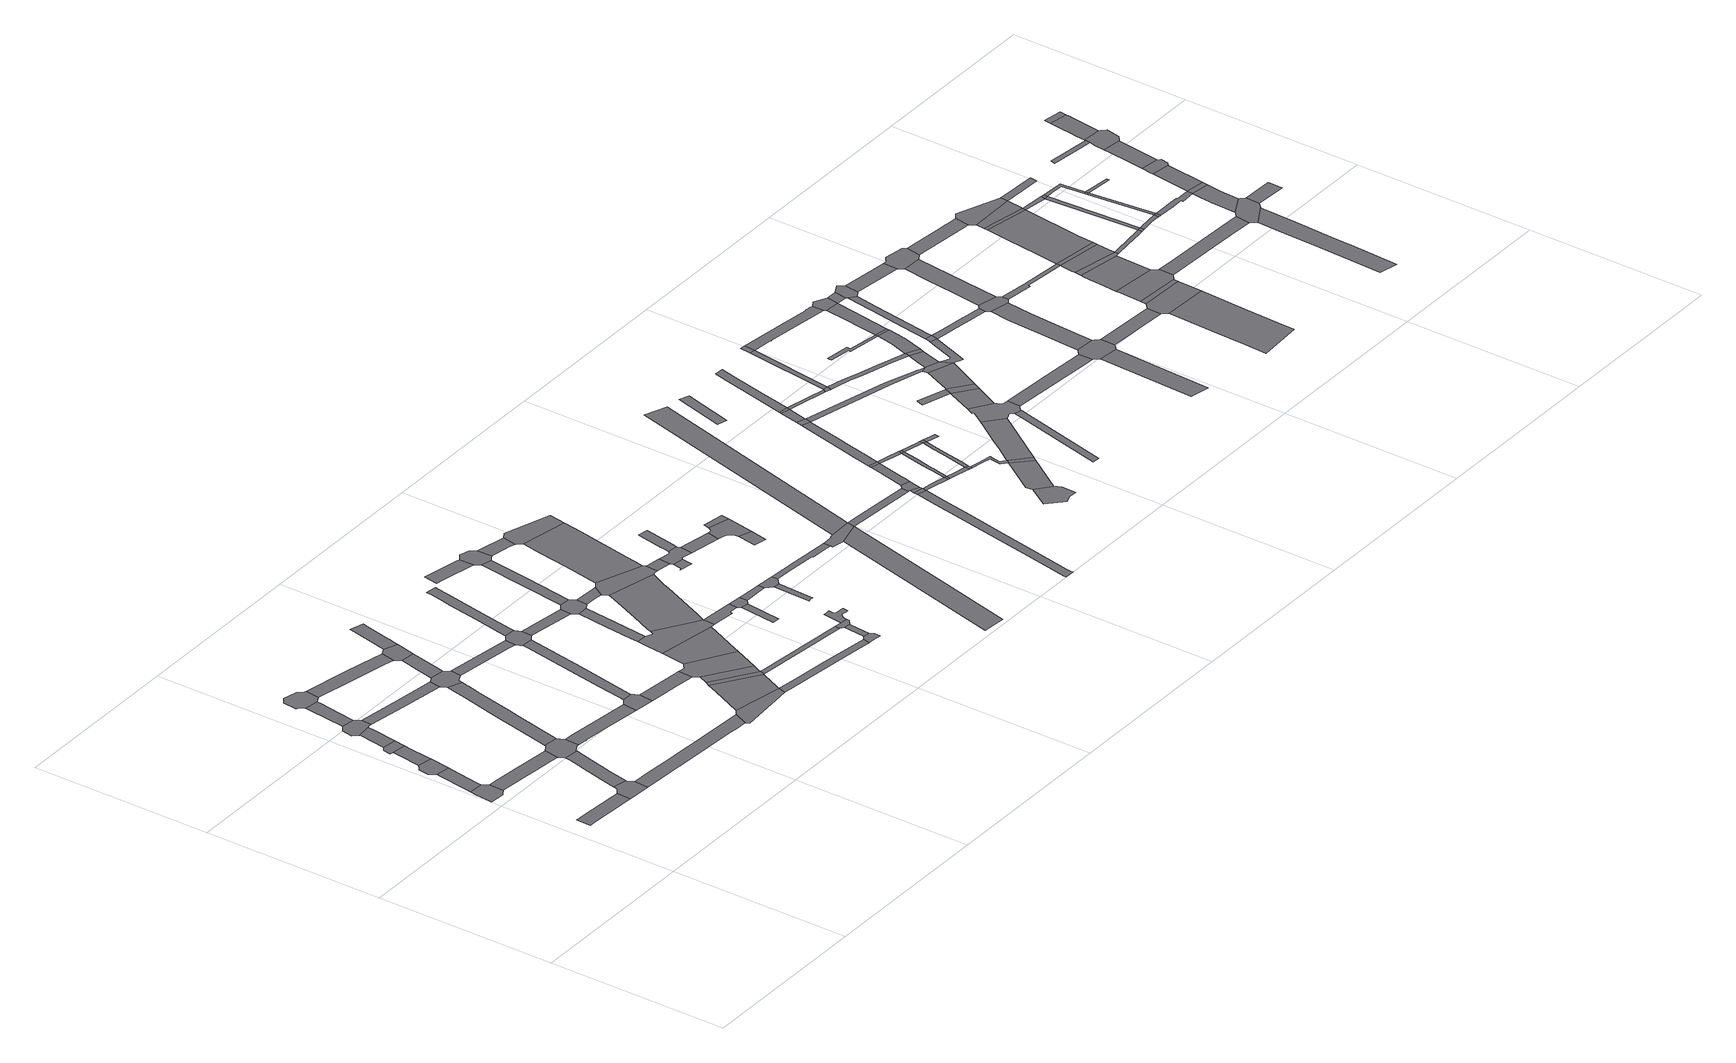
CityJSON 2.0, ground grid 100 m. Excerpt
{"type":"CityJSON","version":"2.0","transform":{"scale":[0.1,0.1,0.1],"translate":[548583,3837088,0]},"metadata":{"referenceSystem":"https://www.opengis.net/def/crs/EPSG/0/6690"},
"CityObjects":{
"road1":{"type":"Road","geometry":[{"type":"MultiSurface","lod":"1","boundaries":[[[0,1,2,3,4,5,6,7,8,9,10,11,12]]]}]},
"road2":{"type":"Road","attributes":{"RoadStructureAttribute.sectionType":"1"},"geometry":[{"type":"MultiSurface","lod":"1","boundaries":[[[13,14,15,16,17,18,19,20,21]]]}]},
"road3":{"type":"Road","attributes":{"RoadStructureAttribute.sectionType":"1"},"geometry":[{"type":"MultiSurface","lod":"1","boundaries":[[[22,23,24,25,0,12,26,27,28]]]}]},
"road4":{"type":"Road","geometry":[{"type":"MultiSurface","lod":"1","boundaries":[[[29,30,31,32,33,22,28,34]]]}]},
"road5":{"type":"Road","attributes":{"RoadStructureAttribute.sectionType":"1"},"geometry":[{"type":"MultiSurface","lod":"1","boundaries":[[[35,36,29,34,37,38,39,40,41]]]}]},
"road6":{"type":"Road","geometry":[{"type":"MultiSurface","lod":"1","boundaries":[[[42,43,44,35,41,45]]]}]},
"road7":{"type":"Road","attributes":{"RoadStructureAttribute.sectionType":"1"},"geometry":[{"type":"MultiSurface","lod":"1","boundaries":[[[46,47,10,9,48,49,50,51,52]]]}]},
"road8":{"type":"Road","geometry":[{"type":"MultiSurface","lod":"1","boundaries":[[[53,54,55,21,20,56,57,58,59]]]}]},
"road9":{"type":"Road","attributes":{"RoadStructureAttribute.sectionType":"1"},"geometry":[{"type":"MultiSurface","lod":"1","boundaries":[[[60,61,62,63,64,42,45]]]}]},
"road10":{"type":"Road","geometry":[{"type":"MultiSurface","lod":"1","boundaries":[[[65,66,67,68,69,70,62,61,71,72,73,74,75,76]]]}]},
"road11":{"type":"Road","attributes":{"RoadStructureAttribute.sectionType":"1"},"geometry":[{"type":"MultiSurface","lod":"1","boundaries":[[[77,78,79,80,81,53,59,82,83,84,85,86]]]}]},
"road12":{"type":"Road","attributes":{"RoadStructureAttribute.sectionType":"1"},"geometry":[{"type":"MultiSurface","lod":"1","boundaries":[[[87,88,89,90,65,76,91,92,93]]]}]},
"road13":{"type":"Road","geometry":[{"type":"MultiSurface","lod":"1","boundaries":[[[94,95,96,52,51,97,77,86,98,99,100,101,102,103,104]]]}]},
"road14":{"type":"Road","geometry":[{"type":"MultiSurface","lod":"1","boundaries":[[[105,106,107,108,109,110,87,93,111,112,113,114,115]]]}]},
"road15":{"type":"Road","attributes":{"RoadStructureAttribute.sectionType":"1"},"geometry":[{"type":"MultiSurface","lod":"1","boundaries":[[[116,73,72,117,118,119]]]}]},
"road16":{"type":"Road","attributes":{"RoadStructureAttribute.sectionType":"1"},"geometry":[{"type":"MultiSurface","lod":"1","boundaries":[[[120,121,122,123,124,125,126,127,128,57,56,129,130,131,132,133,134,135,136,137,138,139]]]}]},
"road17":{"type":"Road","attributes":{"RoadStructureAttribute.sectionType":"1"},"geometry":[{"type":"MultiSurface","lod":"1","boundaries":[[[140,141,142,143,144,145,146,147,94,104,148,149,150,151,152,153,154,155]]]}]},
"road18":{"type":"Road","attributes":{"RoadStructureAttribute.sectionType":"1"},"geometry":[{"type":"MultiSurface","lod":"1","boundaries":[[[156,157,158,102,101,159,160,161,162,163,164]]]}]},
"road19":{"type":"Road","attributes":{"RoadStructureAttribute.sectionType":"1"},"geometry":[{"type":"MultiSurface","lod":"1","boundaries":[[[165,166,113,112,167,168,169,170]]]}]},
"road20":{"type":"Road","geometry":[{"type":"MultiSurface","lod":"1","boundaries":[[[171,172,119,118,173,140,155,174,175,176,177,178,179]]]}]},
"road21":{"type":"Road","attributes":{"RoadStructureAttribute.sectionType":"1"},"geometry":[{"type":"MultiSurface","lod":"1","boundaries":[[[180,181,182,183,171,179,184,185,186]]]}]},
"road22":{"type":"Road","geometry":[{"type":"MultiSurface","lod":"1","boundaries":[[[187,188,164,163,189,190,191,192,193]]]}]},
"road23":{"type":"Road","geometry":[{"type":"MultiSurface","lod":"1","boundaries":[[[194,170,169,195,180,186,196,197,198]]]}]},
"road24":{"type":"Road","attributes":{"RoadStructureAttribute.sectionType":"1"},"geometry":[{"type":"MultiSurface","lod":"1","boundaries":[[[199,200,201,177,176,202,203,204,205]]]}]},
"road25":{"type":"Road","attributes":{"RoadStructureAttribute.sectionType":"1"},"geometry":[{"type":"MultiSurface","lod":"1","boundaries":[[[206,207,208,209,210,194,198,211,212,213,214,215,216]]]}]},
"road26":{"type":"Road","geometry":[{"type":"MultiSurface","lod":"1","boundaries":[[[217,218,139,138,219,220,221,222]]]}]},
"road27":{"type":"Road","attributes":{"RoadStructureAttribute.sectionType":"1"},"geometry":[{"type":"MultiSurface","lod":"1","boundaries":[[[223,191,190,224,225,226,227,228,229,230]]]}]},
"road28":{"type":"Road","attributes":{"RoadStructureAttribute.sectionType":"1"},"geometry":[{"type":"MultiSurface","lod":"1","boundaries":[[[231,232,233,234,235,187,193,236,237,238,239]]]}]},
"road29":{"type":"Road","attributes":{"RoadStructureAttribute.sectionType":"1"},"geometry":[{"type":"MultiSurface","lod":"1","boundaries":[[[240,241,217,222,242,243,244]]]}]},
"road30":{"type":"Road","geometry":[{"type":"MultiSurface","lod":"1","boundaries":[[[245,240,244,246,247]]]}]},
"road31":{"type":"Road","geometry":[{"type":"MultiSurface","lod":"1","boundaries":[[[248,249,250,205,204,251,252,231,239,253,254,255,256,257]]]}]},
"road32":{"type":"Road","attributes":{"RoadStructureAttribute.sectionType":"1"},"geometry":[{"type":"MultiSurface","lod":"1","boundaries":[[[258,245,247,259,260,261]]]}]},
"road33":{"type":"Road","geometry":[{"type":"MultiSurface","lod":"1","boundaries":[[[262,263,264,265,230,229,266,258,261,267]]]}]},
"road34":{"type":"Road","attributes":{"RoadStructureAttribute.sectionType":"1"},"geometry":[{"type":"MultiSurface","lod":"1","boundaries":[[[268,269,270,271,272,273,274,275,248,257,276,277,278,279,280,281]]]}]},
"road35":{"type":"Road","attributes":{"RoadStructureAttribute.sectionType":"1"},"geometry":[{"type":"MultiSurface","lod":"1","boundaries":[[[282,283,256,255,284,285,286,287]]]}]},
"road36":{"type":"Road","attributes":{"RoadStructureAttribute.sectionType":"1"},"geometry":[{"type":"MultiSurface","lod":"1","boundaries":[[[288,289,262,267,290,291,292]]]}]},
"road37":{"type":"Road","attributes":{"RoadStructureAttribute.sectionType":"1"},"geometry":[{"type":"MultiSurface","lod":"1","boundaries":[[[293,294,295,296,297,222,221,298,299,300,301,302,303,304]]]}]},
"road38":{"type":"Road","attributes":{"RoadStructureAttribute.sectionType":"1"},"geometry":[{"type":"MultiSurface","lod":"1","boundaries":[[[305,306,307,308,309,310,311]]]}]},
"road39":{"type":"Road","geometry":[{"type":"MultiSurface","lod":"1","boundaries":[[[312,313,314,315,311,310,316,288,292,317,318,319]]]}]},
"road40":{"type":"Road","attributes":{"RoadStructureAttribute.sectionType":"1"},"geometry":[{"type":"MultiSurface","lod":"1","boundaries":[[[247,246,320,321]]]}]},
"road41":{"type":"Road","geometry":[{"type":"MultiSurface","lod":"1","boundaries":[[[322,287,286,323,324,307,306,325,326,327,328,329,330,331]]]}]},
"road42":{"type":"Road","attributes":{"RoadStructureAttribute.sectionType":"1"},"geometry":[{"type":"MultiSurface","lod":"1","boundaries":[[[332,333,334,335,336,337,338,339]]]}]},
"road43":{"type":"Road","attributes":{"RoadStructureAttribute.sectionType":"1"},"geometry":[{"type":"MultiSurface","lod":"1","boundaries":[[[340,341,328,327,342,343,344]]]}]},
"road44":{"type":"Road","attributes":{"RoadStructureAttribute.sectionType":"1"},"geometry":[{"type":"MultiSurface","lod":"1","boundaries":[[[345,346,347,348,322,331,349,350]]]}]},
"road45":{"type":"Road","attributes":{"RoadStructureAttribute.sectionType":"1"},"geometry":[{"type":"MultiSurface","lod":"1","boundaries":[[[351,352,353,354,312,319,355,356,357,358,359,360]]]}]},
"road46":{"type":"Road","attributes":{"RoadStructureAttribute.sectionType":"1"},"geometry":[{"type":"MultiSurface","lod":"1","boundaries":[[[361,319,318,362,363,364,365,366]]]}]},
"road47":{"type":"Road","geometry":[{"type":"MultiSurface","lod":"1","boundaries":[[[367,368,304,303,369,370,371,372,373,374,375]]]}]},
"road48":{"type":"Road","geometry":[{"type":"MultiSurface","lod":"1","boundaries":[[[376,377,378,379]]]}]},
"road49":{"type":"Road","attributes":{"RoadStructureAttribute.sectionType":"1"},"geometry":[{"type":"MultiSurface","lod":"1","boundaries":[[[380,367,375,381,382]]]}]},
"road50":{"type":"Road","geometry":[{"type":"MultiSurface","lod":"1","boundaries":[[[383,384,339,338,345,350,385,386,387,388,389,390]]]}]},
"road51":{"type":"Road","geometry":[{"type":"MultiSurface","lod":"1","boundaries":[[[391,321,320,392,380,382,393,394,395]]]}]},
"road52":{"type":"Road","geometry":[{"type":"MultiSurface","lod":"1","boundaries":[[[366,365,376,379,396,397]]]}]},
"road53":{"type":"Road","geometry":[{"type":"MultiSurface","lod":"1","boundaries":[[[398,399,344,343,400,401,351,360,402,403,404,405]]]}]},
"road54":{"type":"Road","geometry":[{"type":"MultiSurface","lod":"1","boundaries":[[[406,407,408,409,410,411,412,413,414,415,416,417,418,395,394]]]}]},
"road55":{"type":"Road","attributes":{"RoadStructureAttribute.sectionType":"1"},"geometry":[{"type":"MultiSurface","lod":"1","boundaries":[[[419,388,387,420,421,422,423]]]}]},
"road56":{"type":"Road","attributes":{"RoadStructureAttribute.sectionType":"1"},"geometry":[{"type":"MultiSurface","lod":"1","boundaries":[[[424,397,396,425,426]]]}]},
"road57":{"type":"Road","attributes":{"RoadStructureAttribute.sectionType":"1"},"geometry":[{"type":"MultiSurface","lod":"1","boundaries":[[[427,428,429,430,398,405,431,432,433,434,435,436]]]}]},
"road58":{"type":"Road","geometry":[{"type":"MultiSurface","lod":"1","boundaries":[[[437,438,439,440,441]]]}]},
"road59":{"type":"Road","attributes":{"RoadStructureAttribute.sectionType":"1"},"geometry":[{"type":"MultiSurface","lod":"1","boundaries":[[[442,404,403,443,444,445]]]}]},
"road60":{"type":"Road","geometry":[{"type":"MultiSurface","lod":"1","boundaries":[[[426,425,446,447,437,441,448,449,450,451]]]}]},
"road61":{"type":"Road","geometry":[{"type":"MultiSurface","lod":"1","boundaries":[[[452,453,454,455,456,457]]]}]},
"road62":{"type":"Road","geometry":[{"type":"MultiSurface","lod":"1","boundaries":[[[458,459,460,445,444,461,452,457,462,463,464,465,466]]]}]},
"road63":{"type":"Road","geometry":[{"type":"MultiSurface","lod":"1","boundaries":[[[467,423,422,468,469,427,436,470]]]}]},
"road64":{"type":"Road","geometry":[{"type":"MultiSurface","lod":"1","boundaries":[[[471,472,473,474,475,476,458,466]]]}]},
"road65":{"type":"Road","attributes":{"RoadStructureAttribute.sectionType":"1"},"geometry":[{"type":"MultiSurface","lod":"1","boundaries":[[[477,451,450,478,479,480,481,482,483,484]]]}]},
"road66":{"type":"Road","attributes":{"RoadStructureAttribute.sectionType":"1"},"geometry":[{"type":"MultiSurface","lod":"1","boundaries":[[[464,463,485,486]]]}]},
"road67":{"type":"Road","attributes":{"RoadStructureAttribute.sectionType":"1"},"geometry":[{"type":"MultiSurface","lod":"1","boundaries":[[[487,488,489,490,491]]]}]},
"road68":{"type":"Road","attributes":{"RoadStructureAttribute.sectionType":"1"},"geometry":[{"type":"MultiSurface","lod":"1","boundaries":[[[492,493,494,495,496]]]}]},
"road69":{"type":"Road","attributes":{"RoadStructureAttribute.sectionType":"1"},"geometry":[{"type":"MultiSurface","lod":"1","boundaries":[[[497,498,499,500,486,485,501,502,503,504,505,492,496,506]]]}]},
"road70":{"type":"Road","geometry":[{"type":"MultiSurface","lod":"1","boundaries":[[[507,508,497,506]]]}]},
"road71":{"type":"Road","geometry":[{"type":"MultiSurface","lod":"1","boundaries":[[[509,510,511,512,513,484,483,514,515,489,488]]]}]},
"road72":{"type":"Road","attributes":{"RoadStructureAttribute.sectionType":"1"},"geometry":[{"type":"MultiSurface","lod":"1","boundaries":[[[516,517,518,519,520,521,522,523,524,525,526,527,528,529,530,531,532,533,534,535,536,537,538]]]}]},
"road73":{"type":"Road","attributes":{"RoadStructureAttribute.sectionType":"1"},"geometry":[{"type":"MultiSurface","lod":"1","boundaries":[[[539,540,509,488,541,542,543]]]}]},
"road74":{"type":"Road","attributes":{"RoadStructureAttribute.sectionType":"1"},"geometry":[{"type":"MultiSurface","lod":"1","boundaries":[[[544,510,509,545,546]]]}]},
"road75":{"type":"Road","geometry":[{"type":"MultiSurface","lod":"1","boundaries":[[[547,516,538,548]]]}]},
"road76":{"type":"Road","attributes":{"RoadStructureAttribute.sectionType":"1"},"geometry":[{"type":"MultiSurface","lod":"1","boundaries":[[[549,547,548,550]]]}]},
"road77":{"type":"Road","geometry":[{"type":"MultiSurface","lod":"1","boundaries":[[[551,543,542,549,550,552,553]]]}]},
"road78":{"type":"Road","attributes":{"RoadStructureAttribute.sectionType":"1"},"geometry":[{"type":"MultiSurface","lod":"1","boundaries":[[[554,555,548,538,556,557,558]]]}]},
"road79":{"type":"Road","attributes":{"RoadStructureAttribute.sectionType":"1"},"geometry":[{"type":"MultiSurface","lod":"1","boundaries":[[[559,560,551,553,561,562,563,564,565]]]}]},
"road80":{"type":"Road","geometry":[{"type":"MultiSurface","lod":"1","boundaries":[[[558,557,566,567]]]}]},
"road81":{"type":"Road","geometry":[{"type":"MultiSurface","lod":"1","boundaries":[[[568,559,565,569]]]}]},
"road82":{"type":"Road","geometry":[{"type":"MultiSurface","lod":"1","boundaries":[[[570,571,572,573,574,575,576,577,578,579,580]]]}]},
"road83":{"type":"Road","attributes":{"RoadStructureAttribute.sectionType":"1"},"geometry":[{"type":"MultiSurface","lod":"1","boundaries":[[[581,582,567,566,583,584,585]]]}]},
"road84":{"type":"Road","attributes":{"RoadStructureAttribute.sectionType":"1"},"geometry":[{"type":"MultiSurface","lod":"1","boundaries":[[[586,587,588,589,590,558,567,591,592,593,594,595]]]}]},
"road85":{"type":"Road","attributes":{"RoadStructureAttribute.sectionType":"1"},"geometry":[{"type":"MultiSurface","lod":"1","boundaries":[[[596,569,565,597,586,598]]]}]},
"road86":{"type":"Road","geometry":[{"type":"MultiSurface","lod":"1","boundaries":[[[585,584,599,600,601]]]}]},
"road87":{"type":"Road","attributes":{"RoadStructureAttribute.sectionType":"1"},"geometry":[{"type":"MultiSurface","lod":"1","boundaries":[[[602,603,604,605,568,569,606,607,608,609,610,611]]]}]},
"road88":{"type":"Road","geometry":[{"type":"MultiSurface","lod":"1","boundaries":[[[598,586,595,612]]]}]},
"road89":{"type":"Road","attributes":{"RoadStructureAttribute.sectionType":"1"},"geometry":[{"type":"MultiSurface","lod":"1","boundaries":[[[613,614,615,570,580,616,617]]]}]},
"road90":{"type":"Road","attributes":{"RoadStructureAttribute.sectionType":"1"},"geometry":[{"type":"MultiSurface","lod":"1","boundaries":[[[618,619,620,600,599,621,622,623,624,613,625]]]}]},
"road91":{"type":"Road","attributes":{"RoadStructureAttribute.sectionType":"1"},"geometry":[{"type":"MultiSurface","lod":"1","boundaries":[[[626,627,628,629,585,601,630,631,632,633]]]}]},
"road92":{"type":"Road","attributes":{"RoadStructureAttribute.sectionType":"1"},"geometry":[{"type":"MultiSurface","lod":"1","boundaries":[[[634,635,636,637,638]]]}]},
"road93":{"type":"Road","attributes":{"RoadStructureAttribute.sectionType":"1"},"geometry":[{"type":"MultiSurface","lod":"1","boundaries":[[[639,612,595,640,626,641]]]}]},
"road94":{"type":"Road","geometry":[{"type":"MultiSurface","lod":"1","boundaries":[[[642,602,611,643]]]}]},
"road95":{"type":"Road","geometry":[{"type":"MultiSurface","lod":"1","boundaries":[[[625,613,617,644]]]}]},
"road96":{"type":"Road","geometry":[{"type":"MultiSurface","lod":"1","boundaries":[[[641,626,633,645]]]}]},
"road97":{"type":"Road","attributes":{"RoadStructureAttribute.sectionType":"1"},"geometry":[{"type":"MultiSurface","lod":"1","boundaries":[[[646,642,643,647,648]]]}]},
"road98":{"type":"Road","geometry":[{"type":"MultiSurface","lod":"1","boundaries":[[[649,650,651,652,653,645,633]]]}]},
"road99":{"type":"Road","geometry":[{"type":"MultiSurface","lod":"1","boundaries":[[[654,646,648,655]]]}]},
"road100":{"type":"Road","attributes":{"RoadStructureAttribute.sectionType":"1"},"geometry":[{"type":"MultiSurface","lod":"1","boundaries":[[[656,657,658,659,660,661,625,644,662,663,664]]]}]},
"road101":{"type":"Road","attributes":{"RoadStructureAttribute.sectionType":"1"},"geometry":[{"type":"MultiSurface","lod":"1","boundaries":[[[665,666,667,668,669,670,671,672,654,655]]]}]},
"road102":{"type":"Road","attributes":{"RoadStructureAttribute.sectionType":"1"},"geometry":[{"type":"MultiSurface","lod":"1","boundaries":[[[673,655,648,674,675,676,677,678]]]}]},
"road103":{"type":"Road","attributes":{"RoadStructureAttribute.sectionType":"1"},"geometry":[{"type":"MultiSurface","lod":"1","boundaries":[[[679,680,681,682,683,684,685,686,687,688]]]}]},
"road104":{"type":"Road","geometry":[{"type":"MultiSurface","lod":"1","boundaries":[[[689,690,678,677,691]]]}]},
"road105":{"type":"Road","attributes":{"RoadStructureAttribute.sectionType":"1"},"geometry":[{"type":"MultiSurface","lod":"1","boundaries":[[[692,693,694,695,696,643,611,697,698,699,700]]]}]},
"road106":{"type":"Road","geometry":[{"type":"MultiSurface","lod":"1","boundaries":[[[701,702,703,656,664,704,705,706,679,688,707,708,709,710,711,712,713]]]}]},
"road107":{"type":"Road","geometry":[{"type":"MultiSurface","lod":"1","boundaries":[[[714,715,716,717,718]]]}]},
"road108":{"type":"Road","attributes":{"RoadStructureAttribute.sectionType":"1"},"geometry":[{"type":"MultiSurface","lod":"1","boundaries":[[[719,690,689,720]]]}]},
"road109":{"type":"Road","attributes":{"RoadStructureAttribute.sectionType":"1"},"geometry":[{"type":"MultiSurface","lod":"1","boundaries":[[[717,721,701,713,722]]]}]},
"road110":{"type":"Road","geometry":[{"type":"MultiSurface","lod":"1","boundaries":[[[718,717,722,723,724]]]}]},
"road111":{"type":"Road","attributes":{"RoadStructureAttribute.sectionType":"1"},"geometry":[{"type":"MultiSurface","lod":"1","boundaries":[[[725,726,727,728,729,730,689,691,731,732,733,734,735,736,737,738]]]}]},
"road112":{"type":"Road","geometry":[{"type":"MultiSurface","lod":"1","boundaries":[[[739,719,720,740]]]}]},
"road113":{"type":"Road","attributes":{"RoadStructureAttribute.sectionType":"1"},"geometry":[{"type":"MultiSurface","lod":"1","boundaries":[[[741,724,723,742,743]]]}]},
"road114":{"type":"Road","geometry":[{"type":"MultiSurface","lod":"1","boundaries":[[[700,699,744,741,743,745]]]}]},
"road115":{"type":"Road","attributes":{"RoadStructureAttribute.sectionType":"1"},"geometry":[{"type":"MultiSurface","lod":"1","boundaries":[[[746,747,748,749,750,751,752,753,754,755,756]]]}]},
"road116":{"type":"Road","geometry":[{"type":"MultiSurface","lod":"1","boundaries":[[[757,745,758]]]}]},
"road117":{"type":"Road","attributes":{"RoadStructureAttribute.sectionType":"1"},"geometry":[{"type":"MultiSurface","lod":"1","boundaries":[[[737,759,700,745,757,760,761,762]]]}]},
"road118":{"type":"Road","attributes":{"RoadStructureAttribute.sectionType":"1"},"geometry":[{"type":"MultiSurface","lod":"1","boundaries":[[[763,764,709,708,765,766,767,768]]]}]},
"road119":{"type":"Road","geometry":[{"type":"MultiSurface","lod":"1","boundaries":[[[738,737,762,769]]]}]},
"road120":{"type":"Road","attributes":{"RoadStructureAttribute.sectionType":"1"},"geometry":[{"type":"MultiSurface","lod":"1","boundaries":[[[770,771,772,773,740,720,774,775,776,777,778,779]]]}]},
"road121":{"type":"Road","attributes":{"RoadStructureAttribute.sectionType":"1"},"geometry":[{"type":"MultiSurface","lod":"1","boundaries":[[[780,781,782,783,784,785,786,787,758,745,743,788,789,790,791,792,793]]]}]},
"road122":{"type":"Road","attributes":{"RoadStructureAttribute.sectionType":"1"},"geometry":[{"type":"MultiSurface","lod":"1","boundaries":[[[755,794,795,796,797,798,738,769,799,800,801,802]]]}]},
"road123":{"type":"Road","geometry":[{"type":"MultiSurface","lod":"1","boundaries":[[[756,755,802,803]]]}]},
"road124":{"type":"Road","geometry":[{"type":"MultiSurface","lod":"1","boundaries":[[[804,805,780,793,806]]]}]},
"road125":{"type":"Road","attributes":{"RoadStructureAttribute.sectionType":"1"},"geometry":[{"type":"MultiSurface","lod":"1","boundaries":[[[807,808,809,810]]]}]},
"road126":{"type":"Road","attributes":{"RoadStructureAttribute.sectionType":"1"},"geometry":[{"type":"MultiSurface","lod":"1","boundaries":[[[811,812,813,814,756,803,815,816]]]}]},
"road127":{"type":"Road","attributes":{"RoadStructureAttribute.sectionType":"1"},"geometry":[{"type":"MultiSurface","lod":"1","boundaries":[[[817,818,819,820,821,804,806,822,823,824,825]]]}]},
"road128":{"type":"Road","geometry":[{"type":"MultiSurface","lod":"1","boundaries":[[[826,779,778,811,816,827]]]}]},
"road129":{"type":"Road","geometry":[{"type":"MultiSurface","lod":"1","boundaries":[[[828,829,768,767,830,807,810,831,832,833,834,835,836,837]]]}]},
"road130":{"type":"Road","attributes":{"RoadStructureAttribute.sectionType":"1"},"geometry":[{"type":"MultiSurface","lod":"1","boundaries":[[[838,839,840,841,806,793,842,843,844,845,846]]]}]},
"road131":{"type":"Road","attributes":{"RoadStructureAttribute.sectionType":"1"},"geometry":[{"type":"MultiSurface","lod":"1","boundaries":[[[827,816,847,848]]]}]},
"road132":{"type":"Road","geometry":[{"type":"MultiSurface","lod":"1","boundaries":[[[849,848,847,817,825,850,851,852]]]}]},
"road133":{"type":"Road","attributes":{"RoadStructureAttribute.sectionType":"1"},"geometry":[{"type":"MultiSurface","lod":"1","boundaries":[[[853,854,855,856,828,837,857,858,859,860,861]]]}]},
"road134":{"type":"Road","geometry":[{"type":"MultiSurface","lod":"1","boundaries":[[[862,863,846,845,864,853,861,865,866,867,868,869,870]]]}]},
"road135":{"type":"Road","attributes":{"RoadStructureAttribute.sectionType":"1"},"geometry":[{"type":"MultiSurface","lod":"1","boundaries":[[[871,834,833,872,873]]]}]},
"road136":{"type":"Road","attributes":{"RoadStructureAttribute.sectionType":"1"},"geometry":[{"type":"MultiSurface","lod":"1","boundaries":[[[874,875,852,851,876,877]]]}]},
"road137":{"type":"Road","attributes":{"RoadStructureAttribute.sectionType":"1"},"geometry":[{"type":"MultiSurface","lod":"1","boundaries":[[[878,879,880,862,870,881]]]}]},
"road138":{"type":"Road","attributes":{"RoadStructureAttribute.sectionType":"1"},"geometry":[{"type":"MultiSurface","lod":"1","boundaries":[[[882,883,884,885,886,887,888,889,890,891]]]}]},
"road139":{"type":"Road","geometry":[{"type":"MultiSurface","lod":"1","boundaries":[[[892,893,894,895,877,876,896,897,878,881,898,899,900]]]}]},
"road140":{"type":"Road","attributes":{"RoadStructureAttribute.sectionType":"1"},"geometry":[{"type":"MultiSurface","lod":"1","boundaries":[[[901,902,903,904,868,867,905,906,907,908]]]}]},
"road141":{"type":"Road","geometry":[{"type":"MultiSurface","lod":"1","boundaries":[[[909,910,873,872,911,912,882,891,913]]]}]},
"road142":{"type":"Road","attributes":{"RoadStructureAttribute.sectionType":"1"},"geometry":[{"type":"MultiSurface","lod":"1","boundaries":[[[914,909,913,915]]]}]},
"road143":{"type":"Road","geometry":[{"type":"MultiSurface","lod":"1","boundaries":[[[916,917,914,915,918,919,920,921,922]]]}]},
"road144":{"type":"Road","attributes":{"RoadStructureAttribute.sectionType":"1"},"geometry":[{"type":"MultiSurface","lod":"1","boundaries":[[[923,924,925,926,927,916,922,928]]]}]},
"road145":{"type":"Road","attributes":{"RoadStructureAttribute.sectionType":"1"},"geometry":[{"type":"MultiSurface","lod":"1","boundaries":[[[929,930,931,899,898,932,933,934]]]}]},
"road146":{"type":"Road","attributes":{"RoadStructureAttribute.sectionType":"1"},"geometry":[{"type":"MultiSurface","lod":"1","boundaries":[[[935,923,928,936,937,938]]]}]},
"road147":{"type":"Road","geometry":[{"type":"MultiSurface","lod":"1","boundaries":[[[907,939,940,941,935,938,942,943,944]]]}]},
"road148":{"type":"Road","geometry":[{"type":"MultiSurface","lod":"1","boundaries":[[[908,907,944,945]]]}]},
"road149":{"type":"Road","attributes":{"RoadStructureAttribute.sectionType":"1"},"geometry":[{"type":"MultiSurface","lod":"1","boundaries":[[[946,947,948,949,908,945,950,951]]]}]},
"road150":{"type":"Road","attributes":{"RoadStructureAttribute.sectionType":"1"},"geometry":[{"type":"MultiSurface","lod":"1","boundaries":[[[952,953,954,955,938,937,956,957,958]]]}]},
"road151":{"type":"Road","geometry":[{"type":"MultiSurface","lod":"1","boundaries":[[[959,946,951,960]]]}]},
"road152":{"type":"Road","attributes":{"RoadStructureAttribute.sectionType":"1"},"geometry":[{"type":"MultiSurface","lod":"1","boundaries":[[[961,962,963,959,960]]]}]},
"road153":{"type":"Road","geometry":[{"type":"MultiSurface","lod":"1","boundaries":[[[964,965,934,933,966,963,962,967]]]}]},
"road154":{"type":"Road","attributes":{"RoadStructureAttribute.sectionType":"1"},"geometry":[{"type":"MultiSurface","lod":"1","boundaries":[[[968,969,970,920,919,971,972,973,974,975]]]}]},
"road155":{"type":"Road","geometry":[{"type":"MultiSurface","lod":"1","boundaries":[[[976,952,958,977]]]}]},
"road156":{"type":"Road","attributes":{"RoadStructureAttribute.sectionType":"1"},"geometry":[{"type":"MultiSurface","lod":"1","boundaries":[[[960,951,978,979,980]]]}]},
"road157":{"type":"Road","attributes":{"RoadStructureAttribute.sectionType":"1"},"geometry":[{"type":"MultiSurface","lod":"1","boundaries":[[[981,979,952,976]]]}]},
"road158":{"type":"Road","geometry":[{"type":"MultiSurface","lod":"1","boundaries":[[[982,983,984,976,977,985,986,987]]]}]},
"road159":{"type":"Road","geometry":[{"type":"MultiSurface","lod":"1","boundaries":[[[980,979,981,988]]]}]},
"road160":{"type":"Road","attributes":{"RoadStructureAttribute.sectionType":"1"},"geometry":[{"type":"MultiSurface","lod":"1","boundaries":[[[989,982,987,990]]]}]},
"road161":{"type":"Road","geometry":[{"type":"MultiSurface","lod":"1","boundaries":[[[991,992,993,994,995,967,962]]]}]},
"road162":{"type":"Road","attributes":{"RoadStructureAttribute.sectionType":"1"},"geometry":[{"type":"MultiSurface","lod":"1","boundaries":[[[996,997,998,999,1000,1001,1002,1003,1004,1005]]]}]},
"road163":{"type":"Road","attributes":{"RoadStructureAttribute.sectionType":"1"},"geometry":[{"type":"MultiSurface","lod":"1","boundaries":[[[1006,1007,982,989]]]}]},
"road164":{"type":"Road","attributes":{"RoadStructureAttribute.sectionType":"1"},"geometry":[{"type":"MultiSurface","lod":"1","boundaries":[[[1008,1009,988,981,1010,1011,1012,1013]]]}]},
"road165":{"type":"Road","geometry":[{"type":"MultiSurface","lod":"1","boundaries":[[[1013,1012,1007,1006]]]}]},
"road166":{"type":"Road","attributes":{"RoadStructureAttribute.sectionType":"1"},"geometry":[{"type":"MultiSurface","lod":"1","boundaries":[[[1014,1015,1016,1017,989,990,1018,1019,1020,1021,1022]]]}]},
"road167":{"type":"Road","geometry":[{"type":"MultiSurface","lod":"1","boundaries":[[[1023,1024,1025,1013,1006]]]}]},
"road168":{"type":"Road","geometry":[{"type":"MultiSurface","lod":"1","boundaries":[[[1026,1027,1028,1029,1030,975,974,1031,1032,1001,1000,1033,1034,1035]]]}]},
"road169":{"type":"Road","attributes":{"RoadStructureAttribute.sectionType":"1"},"geometry":[{"type":"MultiSurface","lod":"1","boundaries":[[[1021,1036,1037,1038,1039,1040,1028,1027,1041,1042]]]}]},
"road170":{"type":"Road","geometry":[{"type":"MultiSurface","lod":"1","boundaries":[[[1022,1021,1042,1043,1044]]]}]},
"road171":{"type":"Road","attributes":{"RoadStructureAttribute.sectionType":"1"},"geometry":[{"type":"MultiSurface","lod":"1","boundaries":[[[1045,1046,1047,1044,1043,1048]]]}]},
"road172":{"type":"Road","attributes":{"RoadStructureAttribute.sectionType":"1"},"geometry":[{"type":"MultiSurface","lod":"1","boundaries":[[[1035,1034,1049,1050]]]}]},
"road173":{"type":"Road","geometry":[{"type":"MultiSurface","lod":"1","boundaries":[[[1051,1052,1053,1054,1055]]]}]},
"road174":{"type":"Road","geometry":[{"type":"MultiSurface","lod":"1","boundaries":[[[1056,1057,1045,1048,1058,1059,1060,1061,1062]]]}]},
"road175":{"type":"Road","attributes":{"RoadStructureAttribute.sectionType":"1"},"geometry":[{"type":"MultiSurface","lod":"1","boundaries":[[[1063,1064,1065,1056,1062,1066]]]}]},
"road176":{"type":"Road","geometry":[{"type":"MultiSurface","lod":"1","boundaries":[[[1067,1055,1054,1068,1063,1066,1069,1070,1071,1072,1073,1074]]]}]},
"road177":{"type":"Road","attributes":{"RoadStructureAttribute.sectionType":"1"},"geometry":[{"type":"MultiSurface","lod":"1","boundaries":[[[1075,1076,1077,1078,1079,1080,1067,1074,1081,1082,1083]]]}]},
"road178":{"type":"Road","geometry":[{"type":"MultiSurface","lod":"1","boundaries":[[[1084,1075,1083,1085]]]}]}
},
"vertices":[
[22,1191,0],[22,1187,0],[17,1156,0],[15,1144,0],[14,1127,0],[10,1067,0],[10,1061,0],[90,1054,0],[97,1058,0],[125,1075,0],[126,1156,0],[110,1178,0],[102,1188,0],
[379,621,0],[231,631,0],[156,635,0],[110,638,0],[110,558,0],[134,557,0],[375,542,0],[409,540,0],[413,619,0],
[56,1412,0],[54,1401,0],[54,1395,0],[28,1229,0],[106,1216,0],[132,1382,0],[135,1400,0],
[73,1529,0],[53,1513,0],[42,1504,0],[32,1445,0],[40,1434,0],[152,1515,0],
[97,1697,0],[92,1657,0],[156,1542,0],[156,1545,0],[157,1548,0],[170,1648,0],[176,1686,0],
[107,1757,0],[84,1741,0],[77,1700,0],[184,1746,0],
[346,1134,0],[164,1152,0],[156,1073,0],[348,1053,0],[476,1040,0],[513,1036,0],[526,1116,0],
[453,668,0],[447,643,0],[445,642,0],[543,533,0],[547,613,0],[529,649,0],[529,650,0],
[205,1887,0],[210,1921,0],[128,1913,0],[128,1908,0],[127,1895,0],
[146,2023,0],[143,2021,0],[127,2010,0],[114,2001,0],[104,1941,0],[113,1931,0],[219,1926,0],[238,1923,0],[242,1983,0],[234,1994,0],[222,2011,0],[219,2016,0],
[531,1001,0],[525,969,0],[494,844,0],[473,754,0],[456,684,0],[532,666,0],[555,762,0],[586,892,0],[600,948,0],[611,992,0],
[176,2262,0],[174,2244,0],[156,2101,0],[149,2048,0],[222,2036,0],[252,2233,0],[254,2248,0],
[564,1146,0],[562,1137,0],[554,1133,0],[524,1015,0],[613,1001,0],[619,1004,0],[647,1021,0],[661,1019,0],[664,1100,0],[651,1121,0],[643,1135,0],
[188,2397,0],[158,2375,0],[156,2373,0],[147,2294,0],[154,2290,0],[176,2265,0],[288,2268,0],[290,2269,0],[298,2345,0],[291,2347,0],[268,2378,0],
[454,1951,0],[450,1892,0],[698,1854,0],[708,1914,0],
[1303,567,0],[1299,567,0],[1144,576,0],[951,588,0],[889,592,0],[773,599,0],[639,607,0],[602,609,0],[563,612,0],[598,530,0],[705,524,0],[843,515,0],[961,508,0],[1141,498,0],[1167,496,0],[1205,493,0],[1227,492,0],[1258,490,0],[1279,489,0],[1314,567,0],
[717,1819,0],[709,1786,0],[705,1768,0],[690,1703,0],[647,1513,0],[628,1427,0],[627,1421,0],[570,1168,0],[647,1150,0],[706,1409,0],[718,1464,0],[768,1686,0],[769,1690,0],[783,1748,0],[783,1749,0],[792,1789,0],
[870,1076,0],[724,1093,0],[687,1097,0],[676,1017,0],[714,1013,0],[716,1013,0],[858,998,0],[1070,974,0],[1079,1053,0],
[727,2258,0],[552,2294,0],[507,2224,0],[710,2181,0],[765,2169,0],[781,2247,0],
[741,1934,0],[709,1914,0],[699,1853,0],[798,1814,0],[835,1831,0],[838,1833,0],[845,1891,0],[842,1892,0],[821,1923,0],
[788,2136,0],[764,2033,0],[750,1974,0],[747,1962,0],[826,1947,0],[828,1954,0],[867,2126,0],
[1110,1077,0],[1098,1068,0],[1129,967,0],[1181,961,0],[1190,1041,0],[1178,1062,0],[1170,1076,0],
[817,2263,0],[787,2137,0],[879,2182,0],[880,2183,0],[892,2236,0],
[1180,1844,0],[1008,1868,0],[864,1888,0],[857,1830,0],[1171,1786,0],[1211,1779,0],[1218,1838,0],
[870,2494,0],[863,2465,0],[830,2319,0],[825,2297,0],[822,2283,0],[898,2264,0],[905,2292,0],[906,2298,0],[906,2300,0],[939,2447,0],[947,2475,0],
[1343,588,0],[1321,572,0],[1285,480,0],[1292,470,0],[1605,493,0],[1619,535,0],
[1421,1015,0],[1269,952,0],[1362,941,0],[1368,941,0],[1411,936,0],[1453,931,0],[1462,930,0],[1467,1010,0],
[1229,1745,0],[1224,1713,0],[1180,1470,0],[1138,1234,0],[1115,1104,0],[1172,1092,0],[1237,1446,0],[1282,1699,0],[1291,1743,0],
[1450,823,0],[1422,760,0],[1627,553,0],[1674,658,0],[1679,668,0],
[1462,847,0],[1684,668,0],[1691,694,0],
[1250,1863,0],[1239,1854,0],[1230,1848,0],[1216,1769,0],[1222,1758,0],[1301,1749,0],[1312,1756,0],[1325,1764,0],[1327,1824,0],[1310,1859,0],
[1485,898,0],[1693,700,0],[1697,710,0],[1714,747,0],
[1536,1031,0],[1524,1021,0],[1505,1006,0],[1488,1008,0],[1475,912,0],[1775,884,0],
[1349,2390,0],[1347,2377,0],[1346,2372,0],[1345,2363,0],[1332,2302,0],[1320,2233,0],[1287,2060,0],[1258,1905,0],[1317,1893,0],[1349,2069,0],[1378,2221,0],[1393,2303,0],[1405,2368,0],[1408,2382,0],
[1570,1789,0],[1357,1819,0],[1348,1761,0],[1562,1727,0],[1587,1723,0],[1594,1787,0],
[1553,1163,0],[1540,1056,0],[1810,960,0],[1863,1077,0],[1880,1116,0],
[2165,467,0],[2061,480,0],[1935,496,0],[1754,518,0],[1655,531,0],[1610,493,0],[1649,489,0],[1840,467,0],[2033,442,0],[2160,427,0],[2197,422,0],[2207,462,0],
[1652,1520,0],[1670,1691,0],[1609,1690,0],[1591,1515,0],[1576,1367,0],[1571,1323,0],[1631,1321,0],
[1679,1325,0],[1669,1303,0],[1655,1310,0],[1640,1316,0],[1564,1260,0],[1892,1115,0],[1905,1114,0],[1908,1179,0],
[2222,611,0],[2225,638,0],
[1625,1808,0],[1592,1715,0],[1600,1703,0],[1680,1698,0],[1690,1705,0],[1701,1712,0],[1706,1773,0],[1699,1784,0],[1693,1793,0],[1685,1804,0],
[1659,2436,0],[1500,2470,0],[1474,2475,0],[1457,2479,0],[1441,2400,0],[1485,2392,0],[1675,2351,0],[1675,2432,0],
[1830,1765,0],[1770,1769,0],[1766,1708,0],[1810,1705,0],[1846,1764,0],
[1699,2319,0],[1697,2306,0],[1659,2046,0],[1658,2045,0],[1724,2075,0],[1758,2306,0],
[1828,1670,0],[1812,1631,0],[1736,1458,0],[1687,1346,0],[1911,1186,0],[1933,1235,0],[2044,1482,0],[2059,1517,0],[2096,1596,0],[2100,1606,0],
[1948,1175,0],[2033,1103,0],[2035,1103,0],[2039,1117,0],[2091,1116,0],[2095,1163,0],
[2231,476,0],[2229,475,0],[2206,421,0],[2248,419,0],[2267,416,0],[2277,415,0],[2279,451,0],[2266,467,0],[2266,470,0],
[2105,1097,0],[2083,899,0],[2123,895,0],[2146,1092,0],
[2242,596,0],[2277,592,0],[2278,593,0],
[1709,2456,0],[1697,2448,0],[1769,2314,0],[1791,2328,0],[1792,2328,0],[1788,2409,0],[1775,2429,0],[1767,2441,0],
[2258,635,0],[2239,599,0],[2305,615,0],[2306,629,0],[2265,634,0],
[2170,1113,0],[2173,1157,0],
[1880,1787,0],[1854,1769,0],[1815,1695,0],[1821,1684,0],[2121,1611,0],[2137,1611,0],[2142,1682,0],[2132,1692,0],
[2309,652,0],[2324,672,0],[2327,675,0],[2369,670,0],[2373,685,0],[2376,700,0],[2375,701,0],[2328,705,0],[2316,715,0],[2318,740,0],[2318,742,0],[2298,742,0],[2278,742,0],
[1807,2405,0],[1886,2310,0],[1896,2308,0],[1940,2297,0],[1956,2375,0],
[2270,1149,0],[2307,1111,0],[2309,1146,0],
[1966,2266,0],[1945,2151,0],[1917,1988,0],[1892,1853,0],[2138,1717,0],[2145,1747,0],[2153,1804,0],[2170,1894,0],[2209,2106,0],[2229,2217,0],
[2343,1077,0],[2338,872,0],[2354,873,0],[2370,873,0],[2378,1075,0],
[2152,1678,0],[2160,1609,0],[2221,1598,0],[2230,1667,0],
[2326,1094,0],[2341,1080,0],[2381,1078,0],[2395,1091,0],[2409,1105,0],[2407,1139,0],
[2229,1580,0],[2222,1538,0],[2216,1531,0],[2207,1529,0],[2282,1515,0],[2291,1573,0],
[2310,1669,0],[2301,1658,0],[2293,1655,0],[2228,1590,0],[2298,1584,0],[2364,1572,0],[2373,1643,0],[2370,1647,0],[2366,1660,0],
[1990,2397,0],[1941,2297,0],[1942,2295,0],[2246,2311,0],
[2371,1688,0],[2403,1858,0],[2347,1869,0],[2345,1857,0],[2317,1712,0],[2314,1698,0],
[2580,1127,0],[2482,1100,0],[2523,1097,0],[2663,1087,0],[2669,1080,0],[2763,1073,0],[2795,1071,0],[2795,1111,0],
[2535,1540,0],[2551,1609,0],
[2851,486,0],[3001,1080,0],[2861,1042,0],[2605,37,0],[2735,29,0],
[2610,1474,0],[2607,1454,0],[2592,1368,0],[2664,1355,0],[2681,1450,0],
[2590,1634,0],[2585,1621,0],[2577,1613,0],[2566,1609,0],[2568,1534,0],[2585,1528,0],[2596,1519,0],[2604,1506,0],[2609,1491,0],[2709,1602,0],
[2717,1648,0],[2599,1667,0],
[3010,1124,0],[2881,1119,0],[2858,1116,0],[2858,1112,0],[2825,1109,0],[2795,1058,0],[2819,1052,0],
[3405,999,0],[3388,904,0],[3351,717,0],[3323,570,0],[3293,413,0],[3263,255,0],[3237,118,0],[3223,46,0],[3220,32,0],[3219,24,0],[3218,1,0],[3270,0,0],[3270,14,0],[3272,23,0],[3274,38,0],[3330,326,0],[3358,470,0],[3386,613,0],[3408,728,0],[3428,832,0],[3446,917,0],[3458,980,0],[3459,989,0],
[3268,1105,0],[3107,1117,0],[3220,1064,0],[3403,1050,0],[3407,1094,0],
[3231,2465,0],[3056,1297,0],[3351,2418,0],
[3409,1021,0],[3463,1011,0],
[3415,1049,0],[3464,1030,0],
[3426,1111,0],[3476,1087,0],[3479,1098,0],
[3512,1002,0],[3473,1009,0],[3481,984,0],[3597,959,0],[3601,985,0],
[3475,1318,0],[3468,1287,0],[3486,1130,0],[3493,1157,0],[3508,1226,0],[3524,1296,0],[3527,1307,0],
[3612,956,0],[3616,980,0],
[3479,1336,0],[3531,1324,0],
[3758,582,0],[3683,465,0],[3767,387,0],[3804,402,0],[3805,402,0],[3828,401,0],[3854,400,0],[3856,481,0],[3847,501,0],[3842,513,0],[3840,517,0],
[3732,957,0],[3663,971,0],[3656,947,0],[3736,930,0],[3733,956,0],
[3660,1273,0],[3648,1214,0],[3631,1132,0],[3619,1074,0],[3617,1062,0],[3636,1073,0],[3638,1083,0],[3647,1128,0],[3661,1191,0],[3678,1271,0],
[3594,1310,0],[3607,1286,0],[3664,1294,0],
[3749,927,0],[3751,939,0],[3754,952,0],
[3586,1803,0],[3580,1775,0],[3541,1606,0],[3502,1437,0],[3550,1405,0],[3572,1503,0],[3595,1601,0],[3617,1701,0],[3636,1784,0],[3637,1786,0],
[3681,1290,0],
[3886,811,0],[3753,618,0],[3758,592,0],[3901,607,0],[3978,719,0],
[3870,858,0],[3879,915,0],[3802,929,0],[3811,914,0],[3864,903,0],[3855,840,0],[3885,812,0],[3900,831,0],
[3793,1244,0],[3778,1172,0],[3766,1114,0],[3749,1030,0],[3764,1002,0],[3786,1114,0],[3802,1191,0],[3811,1234,0],
[3439,2409,0],[3365,2134,0],[3392,2126,0],[3419,2119,0],[3491,2389,0],
[3778,1268,0],[3770,1250,0],[3796,1264,0],
[3595,1838,0],[3645,1821,0],
[3995,743,0],
[3815,1260,0],
[3619,1944,0],[3647,1830,0],[3671,1932,0],
[3845,1226,0],[3883,1218,0],[3886,1230,0],[3888,1243,0],[3870,1247,0],
[3621,1954,0],[3675,1951,0],
[4106,1131,0],[4079,1091,0],[4038,1033,0],[3999,975,0],[3962,922,0],[3904,838,0],[4119,925,0],[4197,1039,0],[4203,1047,0],
[3677,1961,0],[3690,2019,0],[3713,2122,0],[3759,2326,0],[3777,2400,0],[3724,2399,0],[3706,2326,0],[3665,2147,0],
[3815,1922,0],[3746,1917,0],[3865,1892,0],[3884,1889,0],[3895,1886,0],[3906,1903,0],
[4262,1043,0],[4249,991,0],[4238,946,0],[4237,944,0],[4187,742,0],[4125,491,0],[4164,485,0],[4277,937,0],[4288,982,0],[4300,1030,0],
[3938,1905,0],[3909,1903,0],[3931,1877,0],
[4340,1627,0],[4328,1631,0],[4314,1636,0],[4309,1638,0],[4126,1702,0],[4126,1670,0],[4308,1618,0],[4311,1617,0],[4347,1625,0],
[4164,1248,0],[4145,1208,0],[4154,1203,0],[4221,1054,0],[4238,1061,0],[4248,1061,0],[4302,1040,0],[4327,1060,0],[4331,1135,0],[4316,1136,0],[4296,1137,0],[4282,1164,0],[4277,1173,0],
[4083,1485,0],[4075,1460,0],[4069,1442,0],[4229,1392,0],[4245,1434,0],
[3973,2376,0],[4004,2372,0],
[4222,1376,0],[4344,1308,0],
[4364,1348,0],[4248,1434,0],
[4388,1775,0],[4313,1798,0],[4229,1823,0],[4161,1842,0],[4115,1856,0],[4035,1880,0],[3963,1869,0],[4052,1848,0],[4091,1836,0],[4181,1809,0],[4265,1785,0],[4380,1749,0],[4388,1747,0],[4394,1773,0],
[3978,2436,0],[4009,2433,0],
[4317,1587,0],[4449,1517,0],[4460,1539,0],
[4315,1595,0],[4425,1600,0],
[4278,2011,0],[4280,2030,0],[4280,2031,0],[4278,2032,0],[4145,2048,0],[4144,2036,0],[4143,2025,0],[4260,2009,0],[4261,1996,0],[4446,1968,0],[4448,1986,0],
[4424,1600,0],[4426,1600,0],
[4367,1685,0],[4443,1661,0],[4445,1668,0],[4459,1715,0],
[4795,1104,0],[4618,1116,0],[4329,1060,0],[4789,1025,0],[4865,1019,0],[4863,1100,0],
[4467,1740,0],
[4473,2377,0],[4436,2383,0],[4428,2380,0],[4266,2401,0],[4113,2359,0],[4118,2358,0],[4120,2358,0],[4307,2335,0],[4483,2313,0],[4483,2375,0],
[4547,1739,0],[4525,1681,0],[4489,1582,0],[4486,1580,0],[4478,1575,0],[4477,1573,0],[4467,1579,0],[4462,1581,0],[4470,1536,0],[4489,1528,0],[4510,1521,0],[4526,1564,0],[4565,1667,0],[4587,1725,0],
[4445,1966,0],[4443,1957,0],[4424,1870,0],[4397,1782,0],[4396,1779,0],[4503,1858,0],[4504,1861,0],[4506,1873,0],[4519,1957,0],
[4522,1974,0],
[4556,1771,0],[4554,1759,0],[4596,1765,0],
[4891,993,0],[4868,448,0],[4975,427,0],[5001,981,0],
[4489,2300,0],[4474,2168,0],[4462,2088,0],[4450,1997,0],[4569,2273,0],[4572,2294,0],
[4640,2283,0],[4638,2271,0],[4616,2138,0],[4614,2125,0],[4579,1916,0],[4600,1792,0],[4609,1848,0],[4655,2132,0],[4675,2253,0],
[4514,2394,0],[4585,2362,0],
[4892,1125,0],[4887,1121,0],[4884,1000,0],[5004,984,0],[5011,991,0],[5029,1009,0],[5031,1092,0],[5011,1111,0],[5007,1116,0],[5002,1120,0],
[4816,1736,0],[4815,1736,0],[4813,1736,0],[4696,1752,0],[4691,1712,0],[4694,1712,0],[4811,1696,0],[4918,1682,0],[4924,1722,0],
[4633,2292,0],[4644,2360,0],
[4695,2386,0],[4710,2275,0],[4711,2276,0],[4719,2356,0],
[4935,1660,0],[4920,1552,0],[4915,1468,0],[4907,1346,0],[5008,1207,0],[5016,1325,0],[5022,1422,0],[5028,1506,0],[5043,1637,0],
[4945,1740,0],[4940,1735,0],[4931,1665,0],[5049,1641,0],[5067,1655,0],[5068,1656,0],[5070,1692,0],[5057,1710,0],[5054,1715,0],
[5234,1081,0],[5384,992,0],[5386,1073,0],
[4870,2337,0],[4720,2356,0],[4983,2241,0],[4988,2321,0],
[5005,2210,0],[4987,2071,0],[4965,1899,0],[5112,2206,0],
[5411,962,0],[5409,904,0],[5399,708,0],[5390,502,0],[5384,381,0],[5635,396,0],[5640,491,0],[5649,696,0],[5658,894,0],[5661,951,0],
[5037,2344,0],[5032,2340,0],[5027,2337,0],[5006,2320,0],[4998,2219,0],[5003,2212,0],[5146,2229,0],[5160,2309,0],[5147,2327,0],
[5266,1668,0],[5225,1672,0],[5218,1673,0],[5071,1692,0],[5223,1637,0],[5224,1649,0],[5458,1627,0],[5460,1651,0],
[5416,1100,0],[5388,1075,0],[5385,992,0],[5402,972,0],[5667,1092,0],
[5417,1133,0],[5668,1120,0],
[5425,1280,0],[5423,1253,0],[5671,1122,0],[5699,1146,0],[5701,1227,0],[5682,1248,0],[5673,1256,0],
[5442,1496,0],[5441,1488,0],[5434,1433,0],[5433,1424,0],[5431,1382,0],[5683,1462,0],
[5485,2276,0],[5423,2282,0],[5421,2283,0],[5477,2197,0],[5499,2194,0],[5510,2274,0],
[5447,1535,0],[5690,1463,0],[5704,1465,0],[5703,1488,0],
[5457,1619,0],[5449,1553,0],[5448,1550,0],[5704,1497,0],[5706,1528,0],[5712,1597,0],
[5714,1621,0],
[5515,2093,0],[5500,1972,0],[5486,1859,0],[5478,1787,0],[5721,1712,0],[5766,2049,0],
[5928,1512,0],[5921,1511,0],[5826,1501,0],[5731,1491,0],[5791,1474,0],[5906,1486,0],[5930,1489,0],
[5517,2113,0],[5768,2069,0],
[5769,2079,0],[5779,2164,0],[5523,2161,0],
[5542,2298,0],[5515,2277,0],[5503,2189,0],[5784,2209,0],
[6132,1208,0],[5983,1215,0],[5829,1221,0],[6012,1133,0],[6147,1127,0],[6232,1123,0],[6286,1121,0],[6294,1202,0],
[5948,1515,0],[5950,1491,0],
[5826,2044,0],[5900,2032,0],[5905,2058,0],
[5922,2033,0],
[6080,1526,0],[6058,1526,0],[6051,1525,0],[6018,1499,0],[6047,1502,0],[6080,1501,0],
[5923,2058,0],
[6098,1526,0],[6097,1500,0],
[5781,2164,0],[6006,2156,0],[6008,2176,0],[6011,2196,0],[6009,2196,0],
[6396,457,0],[6402,593,0],[6407,733,0],[6417,945,0],[6426,1152,0],[6314,1089,0],[6309,979,0],[6299,721,0],[6284,357,0],[6390,338,0],
[6060,1894,0],[6046,1892,0],
[6048,2051,0],[5935,2058,0],[5959,2035,0],[6033,2033,0],[6045,1909,0],[6059,1911,0],
[6261,1521,0],[6262,1529,0],[6202,1528,0],[6148,1527,0],[6197,1495,0],[6261,1499,0],[6260,1487,0],[6342,1489,0],[6344,1521,0],
[6210,1881,0],[6211,1889,0],[6212,1897,0],
[6438,1280,0],[6431,1285,0],[6322,1227,0],[6316,1221,0],[6315,1220,0],[6304,1101,0],[6309,1095,0],[6434,1161,0],[6455,1181,0],[6458,1260,0],
[6342,1485,0],[6336,1441,0],[6328,1378,0],[6326,1358,0],[6325,1306,0],[6435,1398,0],[6445,1475,0],
[6449,1507,0],[6347,1521,0],
[6376,1742,0],[6365,1665,0],[6348,1531,0],[6479,1728,0],
[6628,1172,0],[6629,1254,0],
[6188,2203,0],[6181,2176,0],[6344,2159,0],[6431,2148,0],[6432,2175,0],
[6385,1814,0],[6378,1763,0],[6493,1741,0],[6497,1745,0],[6502,1786,0],[6502,1787,0],[6488,1800,0],
[6416,2056,0],[6412,2021,0],[6395,1891,0],[6521,2042,0],
[6433,2181,0],[6424,2116,0],[6530,2049,0],[6552,2067,0],[6568,2146,0],[6546,2168,0],[6545,2169,0],[6540,2175,0],
[6460,2397,0],[6457,2372,0],[6454,2353,0],[6450,2316,0],[6444,2274,0],[6439,2231,0],[6562,2354,0],[6563,2359,0],[6566,2383,0],
[6465,2436,0],[6571,2422,0]
]}
